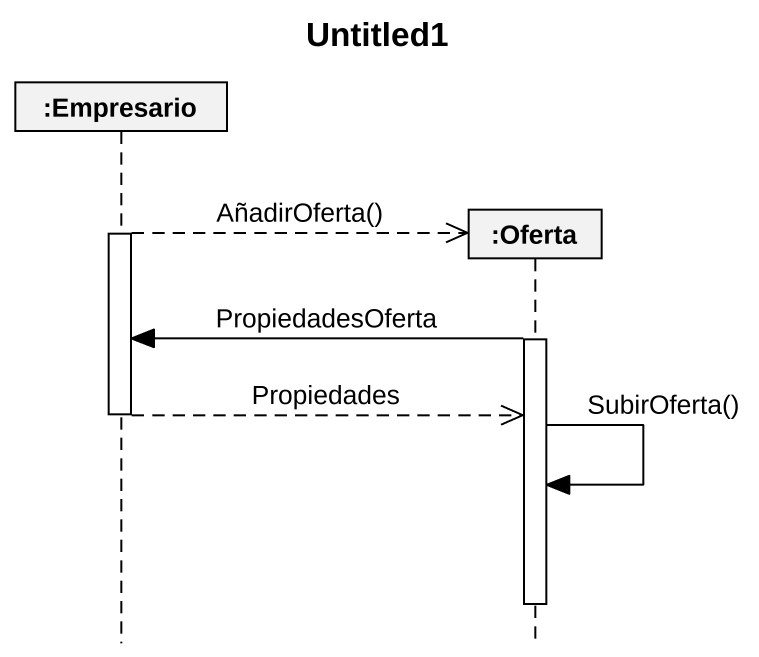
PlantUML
@startuml
title Untitled1
hide footbox
participant ":Empresario" as Empresario
participant ":Oferta" as Oferta

activate Empresario
Empresario -->> Oferta ** : AñadirOferta()
activate Oferta
Oferta -> Empresario : PropiedadesOferta
Empresario -->> Oferta : Propiedades
deactivate Empresario
Oferta -> Oferta : SubirOferta()
deactivate Oferta
@enduml
